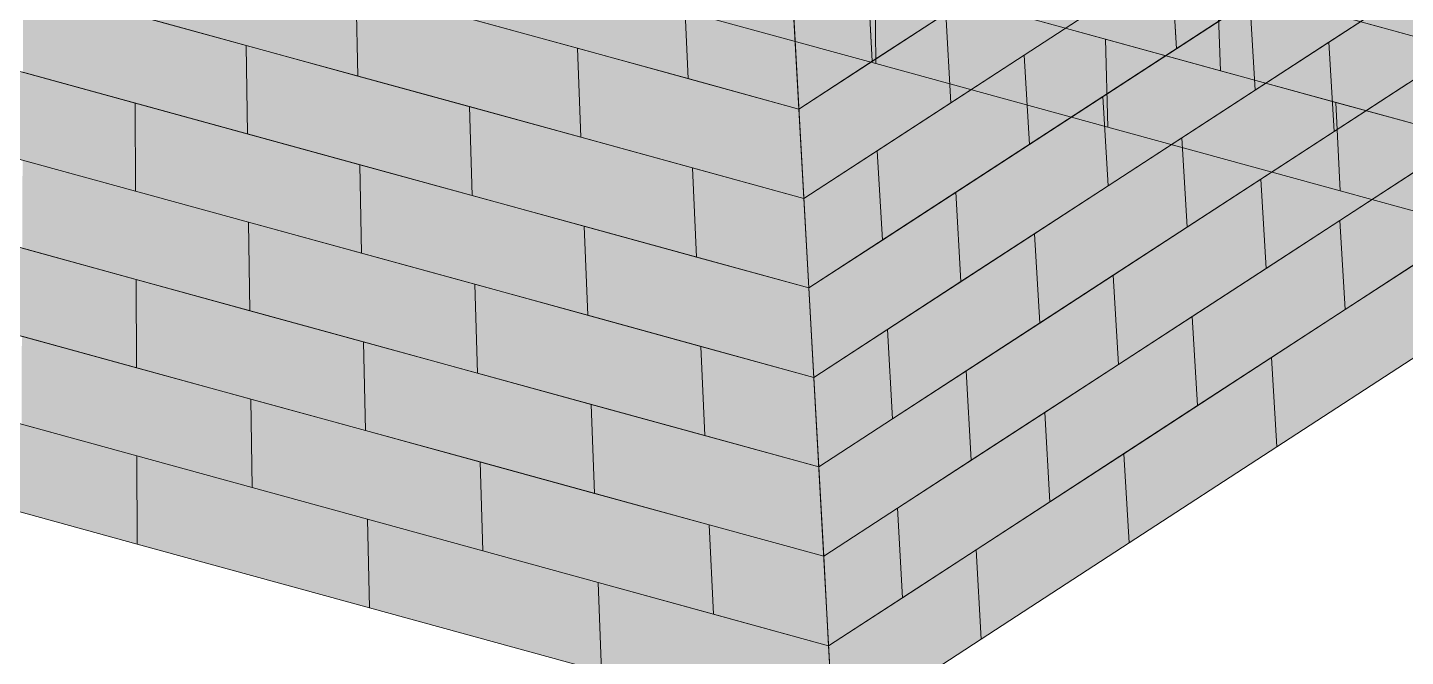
# Paper-space layout '02 Chimney' of a CAD drawing. Header units: millimetres. Extents: x 5 to 415, y 5 to 287.
# Drawn here: x 260.58 to 298.57, y 99.39 to 116.73 of the extents above; entities that cross this region are included whole.
import ezdxf

# ---------------------------------------------------------------- set-up
doc = ezdxf.new("R2010")
doc.units = ezdxf.units.MM
doc.layers.add('SHEET_GEOMETRY', color=7, linetype='Continuous')

# ---------------------------------------------------------------- blocks, each defined once
blk = doc.blocks.new('SHEET_02_CHIMNEY')
at = {"layer": 'SHEET_GEOMETRY', "lineweight": 18}
blk.add_line((282.806, 97.217), (278.618, 172.858), dxfattribs=at)
at = {"layer": 'SHEET_GEOMETRY', "lineweight": 9}
for p, q in [((300.518, 118.965), (296.46, 116.325)), ((292.111, 118.605), (288.061, 115.97)), ((292.111, 118.605), (292.257, 116.145)), ((292.257, 116.145), (292.111, 118.605)), ((292.257, 116.145), (296.31, 118.783)), ((283.734, 118.265), (283.873, 115.799)), ((283.873, 115.799), (283.734, 118.265)), ((283.873, 115.799), (287.919, 118.432)), ((283.941, 118.157), (283.971, 115.737)), ((283.971, 115.737), (283.941, 118.157)), ((283.941, 118.157), (290.298, 116.412)), ((266.615, 116.235), (260.466, 117.923)), ((269.689, 115.391), (269.636, 117.835)), ((275.743, 116.159), (269.636, 117.835)), ((269.636, 117.835), (269.689, 115.391)), ((278.797, 115.321), (278.681, 117.782)), ((278.681, 117.782), (278.797, 115.321)), ((293.384, 117.977), (293.477, 115.54)), ((293.477, 115.54), (293.384, 117.977)), ((293.384, 117.977), (299.7, 116.243)), ((283.971, 115.737), (277.572, 117.493)), ((294.284, 117.464), (290.23, 114.826)), ((294.284, 117.464), (294.432, 115.004)), ((294.432, 115.004), (294.284, 117.464)), ((294.432, 115.004), (298.489, 117.645)), ((263.541, 117.079), (269.689, 115.391)), ((285.896, 117.116), (281.85, 114.483)), ((285.896, 117.116), (286.036, 114.652)), ((286.036, 114.652), (285.896, 117.116)), ((286.036, 114.652), (290.086, 117.287)), ((293.477, 115.54), (287.12, 117.285)), ((302.857, 115.377), (296.542, 117.11)), ((272.69, 116.997), (278.797, 115.321)), ((281.713, 116.949), (281.85, 114.483)), ((281.85, 114.483), (281.713, 116.949)), ((263.552, 114.647), (257.362, 116.346)), ((290.298, 116.412), (290.37, 113.981)), ((290.37, 113.981), (290.298, 116.412)), ((290.298, 116.412), (296.656, 114.667)), ((296.46, 116.325), (292.403, 113.684)), ((296.46, 116.325), (296.61, 113.867)), ((296.61, 113.867), (296.46, 116.325)), ((296.61, 113.867), (300.671, 116.51)), ((266.647, 113.797), (266.615, 116.235)), ((272.764, 114.548), (266.615, 116.235)), ((266.615, 116.235), (266.647, 113.797)), ((275.838, 113.704), (275.743, 116.159)), ((281.85, 114.483), (275.743, 116.159)), ((275.743, 116.159), (275.838, 113.704)), ((288.061, 115.97), (284.011, 113.334)), ((288.061, 115.97), (288.203, 113.507)), ((288.203, 113.507), (288.061, 115.97)), ((288.203, 113.507), (292.257, 116.145)), ((260.457, 115.496), (266.647, 113.797)), ((281.85, 114.483), (283.873, 115.799)), ((290.37, 113.981), (283.971, 115.737)), ((299.834, 113.795), (293.477, 115.54)), ((269.689, 115.391), (275.838, 113.704)), ((278.797, 115.321), (281.85, 114.483)), ((298.641, 115.188), (294.58, 112.545)), ((290.23, 114.826), (286.177, 112.188)), ((290.23, 114.826), (290.374, 112.364)), ((290.374, 112.364), (290.23, 114.826)), ((290.374, 112.364), (294.432, 115.004)), ((263.563, 112.215), (263.552, 114.647)), ((269.742, 112.948), (263.552, 114.647)), ((263.552, 114.647), (263.563, 112.215)), ((272.838, 112.098), (272.764, 114.548)), ((278.912, 112.86), (272.764, 114.548)), ((272.764, 114.548), (272.838, 112.098)), ((281.85, 114.483), (281.987, 112.016)), ((281.987, 112.016), (281.85, 114.483)), ((281.987, 112.016), (286.036, 114.652)), ((296.656, 114.667), (296.769, 112.225)), ((296.769, 112.225), (296.656, 114.667)), ((296.656, 114.667), (303.013, 112.923)), ((296.769, 112.225), (290.37, 113.981)), ((300.825, 114.054), (296.76, 111.409)), ((257.331, 113.925), (263.563, 112.215)), ((266.647, 113.797), (272.838, 112.098)), ((275.838, 113.704), (281.987, 112.016)), ((292.403, 113.684), (288.346, 111.044)), ((292.403, 113.684), (292.549, 111.224)), ((292.549, 111.224), (292.403, 113.684)), ((292.549, 111.224), (296.61, 113.867)), ((284.011, 113.334), (281.987, 112.016)), ((284.011, 113.334), (284.15, 110.869)), ((284.15, 110.869), (284.011, 113.334)), ((284.15, 110.869), (288.203, 113.507)), ((266.679, 111.359), (260.447, 113.07)), ((269.795, 110.504), (269.742, 112.948)), ((275.933, 111.249), (269.742, 112.948)), ((269.742, 112.948), (269.795, 110.504)), ((279.028, 110.399), (278.912, 112.86)), ((281.987, 112.016), (278.912, 112.86)), ((278.912, 112.86), (279.028, 110.399)), ((294.58, 112.545), (290.518, 109.902)), ((294.58, 112.545), (294.728, 110.086)), ((294.728, 110.086), (294.58, 112.545)), ((294.728, 110.086), (298.792, 112.731)), ((263.563, 112.215), (269.795, 110.504)), ((272.838, 112.098), (279.028, 110.399)), ((286.177, 112.188), (282.123, 109.55)), ((286.177, 112.188), (286.317, 109.724)), ((286.317, 109.724), (286.177, 112.188)), ((286.317, 109.724), (290.374, 112.364)), ((303.168, 110.468), (296.769, 112.225)), ((281.987, 112.016), (282.123, 109.55)), ((282.123, 109.55), (281.987, 112.016)), ((263.575, 109.782), (257.301, 111.504)), ((266.712, 108.921), (266.679, 111.359)), ((272.912, 109.649), (266.679, 111.359)), ((266.679, 111.359), (266.712, 108.921)), ((296.76, 111.409), (292.695, 108.764)), ((296.76, 111.409), (296.91, 108.951)), ((296.91, 108.951), (296.76, 111.409)), ((296.91, 108.951), (300.979, 111.599)), ((276.028, 108.794), (275.933, 111.249)), ((282.123, 109.55), (275.933, 111.249)), ((275.933, 111.249), (276.028, 108.794)), ((288.346, 111.044), (284.288, 108.403)), ((288.346, 111.044), (288.488, 108.581)), ((288.488, 108.581), (288.346, 111.044)), ((288.488, 108.581), (292.549, 111.224)), ((260.438, 110.643), (266.712, 108.921)), ((282.123, 109.55), (284.15, 110.869)), ((269.795, 110.504), (276.028, 108.794)), ((279.028, 110.399), (282.123, 109.55)), ((298.944, 110.275), (294.875, 107.627)), ((263.586, 107.35), (263.575, 109.782)), ((269.849, 108.06), (263.575, 109.782)), ((263.575, 109.782), (263.586, 107.35)), ((290.518, 109.902), (286.457, 107.26)), ((290.518, 109.902), (290.663, 107.441)), ((290.663, 107.441), (290.518, 109.902)), ((290.663, 107.441), (294.728, 110.086)), ((272.985, 107.2), (272.912, 109.649)), ((279.144, 107.939), (272.912, 109.649)), ((272.912, 109.649), (272.985, 107.2)), ((282.123, 109.55), (282.26, 107.083)), ((282.26, 107.083), (282.123, 109.55)), ((282.26, 107.083), (286.317, 109.724)), ((257.271, 109.083), (263.586, 107.35)), ((266.712, 108.921), (272.985, 107.2)), ((276.028, 108.794), (282.26, 107.083)), ((292.695, 108.764), (288.63, 106.118)), ((292.695, 108.764), (292.841, 106.303)), ((292.841, 106.303), (292.695, 108.764)), ((292.841, 106.303), (296.91, 108.951)), ((284.288, 108.403), (282.26, 107.083)), ((284.288, 108.403), (284.427, 105.938)), ((284.427, 105.938), (284.288, 108.403)), ((284.427, 105.938), (288.488, 108.581)), ((266.744, 106.483), (260.428, 108.217)), ((269.902, 105.617), (269.849, 108.06)), ((276.122, 106.339), (269.849, 108.06)), ((269.849, 108.06), (269.902, 105.617)), ((279.259, 105.478), (279.144, 107.939)), ((282.26, 107.083), (279.144, 107.939)), ((279.144, 107.939), (279.259, 105.478)), ((294.875, 107.627), (290.807, 104.979)), ((294.875, 107.627), (295.023, 105.168)), ((295.023, 105.168), (294.875, 107.627)), ((295.023, 105.168), (299.096, 107.818)), ((263.586, 107.35), (269.902, 105.617)), ((272.985, 107.2), (279.259, 105.478)), ((286.457, 107.26), (282.396, 104.617)), ((286.457, 107.26), (286.598, 104.796)), ((286.598, 104.796), (286.457, 107.26)), ((286.598, 104.796), (290.663, 107.441)), ((282.26, 107.083), (282.396, 104.617)), ((282.396, 104.617), (282.26, 107.083)), ((263.597, 104.918), (257.24, 106.663)), ((266.776, 104.046), (266.744, 106.483)), ((273.059, 104.75), (266.744, 106.483)), ((266.744, 106.483), (266.776, 104.046)), ((276.217, 103.883), (276.122, 106.339)), ((282.396, 104.617), (276.122, 106.339)), ((276.122, 106.339), (276.217, 103.883)), ((288.63, 106.118), (284.565, 103.473)), ((288.63, 106.118), (288.772, 103.655)), ((288.772, 103.655), (288.63, 106.118)), ((288.772, 103.655), (292.841, 106.303)), ((260.419, 105.79), (266.776, 104.046)), ((269.902, 105.617), (276.217, 103.883)), ((282.396, 104.617), (284.427, 105.938)), ((279.259, 105.478), (282.396, 104.617)), ((263.609, 102.486), (263.597, 104.918)), ((269.955, 103.173), (263.597, 104.918)), ((263.597, 104.918), (263.609, 102.486)), ((290.807, 104.979), (286.738, 102.331)), ((290.807, 104.979), (290.951, 102.518)), ((290.951, 102.518), (290.807, 104.979)), ((290.951, 102.518), (295.023, 105.168)), ((273.133, 102.301), (273.059, 104.75)), ((279.375, 103.017), (273.059, 104.75)), ((273.059, 104.75), (273.133, 102.301)), ((282.396, 104.617), (282.533, 102.15)), ((282.533, 102.15), (282.396, 104.617)), ((282.533, 102.15), (286.598, 104.796)), ((257.21, 104.242), (263.609, 102.486)), ((266.776, 104.046), (273.133, 102.301)), ((276.217, 103.883), (282.533, 102.15)), ((284.565, 103.473), (282.533, 102.15)), ((284.565, 103.473), (284.704, 101.008)), ((284.704, 101.008), (284.565, 103.473)), ((284.704, 101.008), (288.772, 103.655)), ((270.008, 100.73), (269.955, 103.173)), ((276.312, 101.428), (269.955, 103.173)), ((269.955, 103.173), (270.008, 100.73)), ((279.491, 100.556), (279.375, 103.017)), ((282.533, 102.15), (279.375, 103.017)), ((279.375, 103.017), (279.491, 100.556)), ((263.609, 102.486), (270.008, 100.73)), ((273.133, 102.301), (279.491, 100.556)), ((286.738, 102.331), (282.669, 99.684)), ((286.738, 102.331), (286.878, 99.867)), ((286.878, 99.867), (286.738, 102.331)), ((286.878, 99.867), (290.951, 102.518)), ((282.533, 102.15), (282.669, 99.684)), ((282.669, 99.684), (282.533, 102.15)), ((276.407, 98.973), (276.312, 101.428)), ((282.669, 99.684), (276.312, 101.428)), ((276.312, 101.428), (276.407, 98.973)), ((270.008, 100.73), (276.407, 98.973)), ((282.669, 99.684), (284.704, 101.008)), ((279.491, 100.556), (282.669, 99.684)), ((282.669, 99.684), (282.806, 97.217)), ((282.806, 97.217), (282.669, 99.684)), ((282.806, 97.217), (286.878, 99.867))]:
    blk.add_line(p, q, dxfattribs=at)
at = {"layer": 'SHEET_GEOMETRY', "color": 57}
for points in [[(292.257, 116.145), (296.161, 121.24), (292.111, 118.605)], [(292.257, 116.145), (296.31, 118.783), (296.161, 121.24)], [(294.432, 115.004), (298.337, 120.102), (294.284, 117.464)], [(294.432, 115.004), (298.489, 117.645), (298.337, 120.102)], [(286.036, 114.652), (289.942, 119.749), (285.896, 117.116)], [(286.036, 114.652), (290.086, 117.287), (289.942, 119.749)], [(260.457, 115.496), (266.615, 116.235), (260.466, 117.923)], [(281.987, 112.016), (285.896, 117.116), (281.85, 114.483)], [(281.987, 112.016), (286.036, 114.652), (285.896, 117.116)], [(292.549, 111.224), (296.46, 116.325), (292.403, 113.684)], [(292.549, 111.224), (296.61, 113.867), (296.46, 116.325)], [(260.457, 115.496), (266.647, 113.797), (266.615, 116.235)], [(275.838, 113.704), (281.85, 114.483), (275.743, 116.159)], [(284.15, 110.869), (288.061, 115.97), (284.011, 113.334)], [(284.15, 110.869), (288.203, 113.507), (288.061, 115.97)], [(263.563, 112.215), (269.742, 112.948), (263.552, 114.647)], [(272.838, 112.098), (278.912, 112.86), (272.764, 114.548)], [(275.838, 113.704), (281.987, 112.016), (281.85, 114.483)], [(263.563, 112.215), (269.795, 110.504), (269.742, 112.948)], [(269.795, 110.504), (275.933, 111.249), (269.742, 112.948)], [(272.838, 112.098), (279.028, 110.399), (278.912, 112.86)], [(282.26, 107.083), (286.177, 112.188), (282.123, 109.55)], [(282.26, 107.083), (286.317, 109.724), (286.177, 112.188)], [(257.271, 109.083), (263.575, 109.782), (257.301, 111.504)], [(269.795, 110.504), (276.028, 108.794), (275.933, 111.249)], [(257.271, 109.083), (263.586, 107.35), (263.575, 109.782)], [(263.586, 107.35), (269.849, 108.06), (263.575, 109.782)], [(286.598, 104.796), (290.518, 109.902), (286.457, 107.26)], [(286.598, 104.796), (290.663, 107.441), (290.518, 109.902)], [(260.419, 105.79), (266.744, 106.483), (260.428, 108.217)], [(263.586, 107.35), (269.902, 105.617), (269.849, 108.06)], [(269.902, 105.617), (276.122, 106.339), (269.849, 108.06)], [(290.951, 102.518), (294.875, 107.627), (290.807, 104.979)], [(290.951, 102.518), (295.023, 105.168), (294.875, 107.627)], [(260.419, 105.79), (266.776, 104.046), (266.744, 106.483)], [(269.902, 105.617), (276.217, 103.883), (276.122, 106.339)], [(270.008, 100.73), (276.312, 101.428), (269.955, 103.173)], [(282.806, 97.217), (286.738, 102.331), (282.669, 99.684)], [(282.806, 97.217), (286.878, 99.867), (286.738, 102.331)], [(270.008, 100.73), (276.407, 98.973), (276.312, 101.428)]]:
    blk.add_solid(points, dxfattribs=at)
at = {"layer": 'SHEET_GEOMETRY', "color": 47}
for points in [[(283.873, 115.799), (287.777, 120.895), (283.734, 118.265)], [(283.873, 115.799), (287.919, 118.432), (287.777, 120.895)], [(302.857, 115.377), (296.542, 117.11), (296.428, 119.553)], [(302.857, 115.377), (296.428, 119.553), (302.702, 117.831)], [(296.61, 113.867), (300.518, 118.965), (296.46, 116.325)], [(296.61, 113.867), (300.671, 116.51), (300.518, 118.965)], [(290.37, 113.981), (283.971, 115.737), (283.941, 118.157)], [(290.37, 113.981), (283.941, 118.157), (290.298, 116.412)], [(269.689, 115.391), (275.743, 116.159), (269.636, 117.835)], [(257.331, 113.925), (263.552, 114.647), (257.362, 116.346)], [(269.689, 115.391), (275.838, 113.704), (275.743, 116.159)], [(286.317, 109.724), (290.23, 114.826), (286.177, 112.188)], [(286.317, 109.724), (290.374, 112.364), (290.23, 114.826)], [(257.331, 113.925), (263.563, 112.215), (263.552, 114.647)], [(303.168, 110.468), (296.769, 112.225), (296.656, 114.667)], [(303.168, 110.468), (296.656, 114.667), (303.013, 112.923)], [(282.123, 109.55), (284.011, 113.334), (281.987, 112.016)], [(282.123, 109.55), (284.15, 110.869), (284.011, 113.334)], [(290.663, 107.441), (294.58, 112.545), (290.518, 109.902)], [(290.663, 107.441), (294.728, 110.086), (294.58, 112.545)], [(284.427, 105.938), (288.346, 111.044), (284.288, 108.403)], [(284.427, 105.938), (288.488, 108.581), (288.346, 111.044)], [(288.772, 103.655), (292.695, 108.764), (288.63, 106.118)], [(288.772, 103.655), (292.841, 106.303), (292.695, 108.764)], [(282.533, 102.15), (286.457, 107.26), (282.396, 104.617)], [(282.533, 102.15), (286.598, 104.796), (286.457, 107.26)], [(266.776, 104.046), (273.059, 104.75), (266.744, 106.483)], [(266.776, 104.046), (273.133, 102.301), (273.059, 104.75)], [(273.133, 102.301), (279.375, 103.017), (273.059, 104.75)], [(282.669, 99.684), (284.565, 103.473), (282.533, 102.15)], [(282.669, 99.684), (284.704, 101.008), (284.565, 103.473)], [(273.133, 102.301), (279.491, 100.556), (279.375, 103.017)]]:
    blk.add_solid(points, dxfattribs=at)
at = {"layer": 'SHEET_GEOMETRY', "color": 37}
for points in [[(283.971, 115.737), (277.572, 117.493), (277.584, 119.902)], [(283.971, 115.737), (277.584, 119.902), (283.941, 118.157)], [(293.477, 115.54), (287.12, 117.285), (287.068, 119.71)], [(293.477, 115.54), (287.068, 119.71), (293.384, 117.977)], [(299.834, 113.795), (293.477, 115.54), (293.384, 117.977)], [(299.834, 113.795), (293.384, 117.977), (299.7, 116.243)], [(296.769, 112.225), (290.37, 113.981), (290.298, 116.412)], [(296.769, 112.225), (290.298, 116.412), (296.656, 114.667)]]:
    blk.add_solid(points, dxfattribs=at)
at = {"layer": 'SHEET_GEOMETRY', "color": 35}
for points in [[(288.203, 113.507), (292.111, 118.605), (288.061, 115.97)], [(288.203, 113.507), (292.257, 116.145), (292.111, 118.605)], [(278.797, 115.321), (281.713, 116.949), (278.681, 117.782)], [(278.797, 115.321), (281.85, 114.483), (281.713, 116.949)], [(266.647, 113.797), (272.764, 114.548), (266.615, 116.235)], [(266.647, 113.797), (272.838, 112.098), (272.764, 114.548)], [(288.488, 108.581), (292.403, 113.684), (288.346, 111.044)], [(288.488, 108.581), (292.549, 111.224), (292.403, 113.684)], [(279.028, 110.399), (281.987, 112.016), (278.912, 112.86)], [(279.028, 110.399), (282.123, 109.55), (281.987, 112.016)], [(266.712, 108.921), (272.912, 109.649), (266.679, 111.359)], [(295.023, 105.168), (298.944, 110.275), (294.875, 107.627)], [(295.023, 105.168), (299.096, 107.818), (298.944, 110.275)], [(266.712, 108.921), (272.985, 107.2), (272.912, 109.649)]]:
    blk.add_solid(points, dxfattribs=at)
at = {"layer": 'SHEET_GEOMETRY', "color": 25}
for points in [[(281.85, 114.483), (283.734, 118.265), (281.713, 116.949)], [(281.85, 114.483), (283.873, 115.799), (283.734, 118.265)], [(263.541, 117.079), (269.689, 115.391), (269.636, 117.835)], [(272.69, 116.997), (278.797, 115.321), (278.681, 117.782)], [(290.374, 112.364), (294.284, 117.464), (290.23, 114.826)], [(290.374, 112.364), (294.432, 115.004), (294.284, 117.464)], [(294.728, 110.086), (298.641, 115.188), (294.58, 112.545)], [(294.728, 110.086), (298.792, 112.731), (298.641, 115.188)], [(296.91, 108.951), (300.825, 114.054), (296.76, 111.409)], [(296.91, 108.951), (300.979, 111.599), (300.825, 114.054)], [(260.438, 110.643), (266.679, 111.359), (260.447, 113.07)], [(260.438, 110.643), (266.712, 108.921), (266.679, 111.359)], [(292.841, 106.303), (296.76, 111.409), (292.695, 108.764)], [(292.841, 106.303), (296.91, 108.951), (296.76, 111.409)], [(276.028, 108.794), (282.123, 109.55), (275.933, 111.249)], [(272.985, 107.2), (279.144, 107.939), (272.912, 109.649)], [(276.028, 108.794), (282.26, 107.083), (282.123, 109.55)], [(282.396, 104.617), (284.288, 108.403), (282.26, 107.083)], [(282.396, 104.617), (284.427, 105.938), (284.288, 108.403)], [(272.985, 107.2), (279.259, 105.478), (279.144, 107.939)], [(279.259, 105.478), (282.26, 107.083), (279.144, 107.939)], [(279.259, 105.478), (282.396, 104.617), (282.26, 107.083)], [(257.21, 104.242), (263.597, 104.918), (257.24, 106.663)], [(276.217, 103.883), (282.396, 104.617), (276.122, 106.339)], [(284.704, 101.008), (288.63, 106.118), (284.565, 103.473)], [(284.704, 101.008), (288.772, 103.655), (288.63, 106.118)], [(257.21, 104.242), (263.609, 102.486), (263.597, 104.918)], [(263.609, 102.486), (269.955, 103.173), (263.597, 104.918)], [(286.878, 99.867), (290.807, 104.979), (286.738, 102.331)], [(286.878, 99.867), (290.951, 102.518), (290.807, 104.979)], [(276.217, 103.883), (282.533, 102.15), (282.396, 104.617)], [(263.609, 102.486), (270.008, 100.73), (269.955, 103.173)], [(279.491, 100.556), (282.533, 102.15), (279.375, 103.017)], [(279.491, 100.556), (282.669, 99.684), (282.533, 102.15)], [(276.407, 98.973), (282.669, 99.684), (276.312, 101.428)], [(276.407, 98.973), (282.806, 97.217), (282.669, 99.684)]]:
    blk.add_solid(points, dxfattribs=at)

psp = doc.layouts.new('02 Chimney')

# ---------------------------------------------------------------- block references
psp.add_blockref('SHEET_02_CHIMNEY', (0, 0))

doc.saveas('drawing.dxf')
